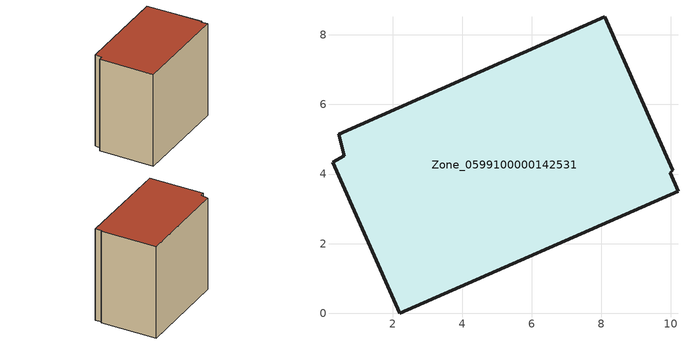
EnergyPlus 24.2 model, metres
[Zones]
Zone_0599100000142531
 floor ground (C_G): 0.27,4.34 0.61,4.53 0.45,5.15 8.09,8.52 10.04,4.11 9.97,4.03 10.2,3.51 2.2,0 z0
 wall outside (C_F): 10.04,4.11 8.09,8.52 0.45,5.15 0.61,4.53 0.27,4.34 2.2,0 10.2,3.51 9.97,4.03 10.04,4.11 z0:8.28
 roof outside (C_R): 0.61,4.53 0.27,4.34 2.2,0 10.2,3.51 9.97,4.03 10.04,4.11 8.09,8.52 0.45,5.15 z8.28
[BUILDING]
Pand.0599100000142531: North Axis=0; Terrain=City; Loads Convergence Tolerance Value=0.04; Temperature Convergence Tolerance Value=0.4; Solar Distribution=FullExterior; Maximum Number of Warmup Days=25; Minimum Number of Warmup Days=1
[Site:Location]
Rotterdam.The.Hague.AP_ZH_NLD Design_Conditions: Latitude=51.96; Longitude=4.45; Time Zone=1; Elevation=-4.5
[SITE:GROUNDTEMPERATURE:BUILDINGSURFACE]
18, 18, 18, 18, 18, 18, 18, 18, 18, 18, 18, 18
[MATERIAL] Thermal Absorptance=0.9; Solar Absorptance=0.7; Visible Absorptance=0.7
Name | Roughness | Thickness | Conductivity | Density | Specific Heat
G.TI.1975-1991 | MediumSmooth | 0.15 | 0.288461 | 540 | 1210
F.TI.1975-1991 | Rough | 0.3 | 0.230769 | 1920 | 840
R.TI.1975-1991 | MediumRough | 0.2 | 0.153846 | 1500 | 1000
[CONSTRUCTION]
C_G: G.TI.1975-1991
C_F: F.TI.1975-1991
C_R: R.TI.1975-1991
[ZONE]
Zone_0599100000142531: Type=1; Multiplier=1; Ceiling Height=Autocalculate; Volume=Autocalculate; Floor Area=autocalculate; Part of Total Floor Area=Yes
[ZONEINFILTRATION:DESIGNFLOWRATE]
Infil_Zone_0599100000142531: Zone or ZoneList or Space or SpaceList=Zone_0599100000142531; Schedule=AlwaysOn; Design Flow Rate Calculation Method=Flow/Area; Flow Rate per Floor Area=0.003; Constant Term Coefficient=1; Temperature Term Coefficient=0; Velocity Term Coefficient=0; Velocity Squared Term Coefficient=0
[HVACTEMPLATE:ZONE:IDEALLOADSAIRSYSTEM]
Zone_0599100000142531: Maximum Heating Supply Air Temperature=50; Minimum Cooling Supply Air Temperature=13; Maximum Heating Supply Air Humidity Ratio=0.0156; Minimum Cooling Supply Air Humidity Ratio=0.0077; Heating Limit=NoLimit; Cooling Limit=NoLimit; Dehumidification Control Type=ConstantSensibleHeatRatio; Cooling Sensible Heat Ratio=0.7; Dehumidification Setpoint=60; Humidification Control Type=None; Humidification Setpoint=30; Outdoor Air Method=None; Outdoor Air Flow Rate per Person=0.00944; Outdoor Air Flow Rate per Zone Floor Area=0; Outdoor Air Flow Rate per Zone=0; Demand Controlled Ventilation Type=None; Outdoor Air Economizer Type=NoEconomizer; Heat Recovery Type=None; Sensible Heat Recovery Effectiveness=0.7; Latent Heat Recovery Effectiveness=0.65
[ZONECONTROL:THERMOSTAT]
ThermostatControl_Zone_0599100000142531: Zone or ZoneList=Zone_0599100000142531; Control Type Schedule=DualSetpointControlType; Control 1=Thermostat_Zone_0599100000142531; Temperature Difference Between Cutout And Setpoint=0
[THERMOSTATSETPOINT:DUALSETPOINT]
Thermostat_Zone_0599100000142531: Heating Setpoint Temperature Schedule=HeatingSetpoint_Zone_0599100000142531; Cooling Setpoint Temperature Schedule=CoolingSetpoint_Zone_0599100000142531
[SCHEDULE:COMPACT]
HeatingSetpoint_Zone_0599100000142531: Through: 12/31, For: AllDays, Until: 24:00, 21
CoolingSetpoint_Zone_0599100000142531: Through: 12/31, For: AllDays, Until: 24:00, 24
DualSetpointControlType: Through: 12/31, For: AllDays, Until: 24:00, 4
AlwaysOn: Through: 12/31, For: AllDays, Until: 24:00, 1
